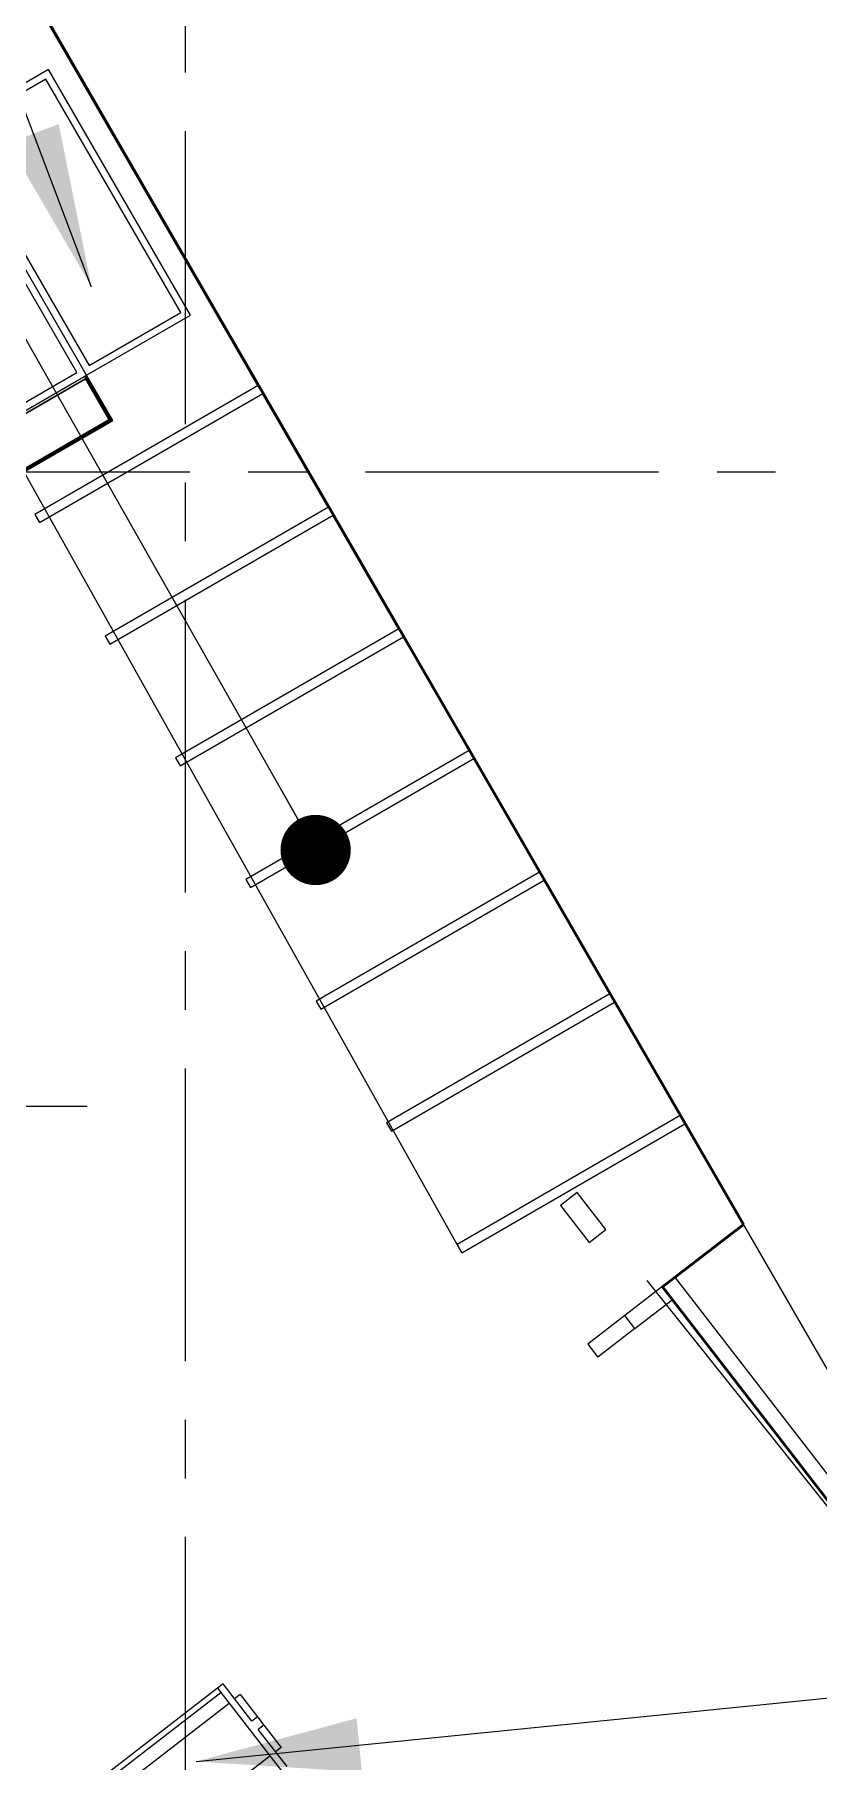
# Model space of a CAD drawing. Extents: x 380524 to 381571, y 430951 to 432014.
# Drawn here: x 380896.78 to 380913.5, y 431372.48 to 431409.33 of the extents above; entities that cross this region are included whole.
import ezdxf

# ---------------------------------------------------------------- set-up
doc = ezdxf.new("R2010")
doc.units = 0
doc.header["$LTSCALE"] = 5
doc.header["$MEASUREMENT"] = 0
doc.linetypes.add('CENTER', pattern=[2, 1.25, -0.25, 0.25, -0.25])
doc.layers.get('0').update_dxf_attribs({"linetype": 'CONTINUOUS'})
for name, color, linetype in [('BH4', 3, 'CONTINUOUS'), ('G8010030', 8, 'CONTINUOUS'), ('G8010572', 8, 'CENTER'), ('PALIGLINIJA', 7, 'CONTINUOUS')]:
    doc.layers.add(name, color=color, linetype=linetype)
doc.layers.add('ETGAS BURNLEY BOUNDARY', color=1, linetype='CONTINUOUS', lineweight=50)
doc.styles.get("Standard").update_dxf_attribs({"font": 'SIMPLEX.SHX'})
doc.dimstyles.new('SLDDIMSTYLE2', dxfattribs={"dimtxt": 0, "dimasz": 3.5, "dimexe": 0, "dimexo": 0.0625, "dimgap": 0, "dimtad": 0, "dimtih": 1, "dimtoh": 1, "dimdec": 0, "dimrnd": 1e-09, "dimzin": 0, "dimdsep": 46, "dimtxsty": 'Standard', "dimsah": 1, "dimcen": 0.09, "dimadec": 0, "dimazin": 0, "dimtfac": 3.5, "dimtdec": 0, "dimtofl": 0, "dimtmove": 0, "dimatfit": 3, "dimfxl": 1, "dimfrac": 2, "dimtolj": 1, "dimtzin": 0, "dimarcsym": 0})
doc.dimstyles.new('SLDDIMSTYLE3', dxfattribs={"dimtxt": 0, "dimasz": 1.5, "dimexe": 0, "dimexo": 0.0625, "dimgap": 0, "dimtad": 0, "dimtih": 1, "dimtoh": 1, "dimdec": 0, "dimrnd": 1e-09, "dimzin": 0, "dimdsep": 46, "dimtxsty": 'Standard', "dimblk1": 'DOT', "dimblk2": 'DOT', "dimsah": 1, "dimcen": 0.09, "dimadec": 0, "dimazin": 0, "dimtfac": 1.5, "dimtdec": 0, "dimtofl": 0, "dimtmove": 0, "dimatfit": 3, "dimldrblk": 'DOT', "dimfxl": 1, "dimfrac": 2, "dimtolj": 1, "dimtzin": 0, "dimarcsym": 0})

# ---------------------------------------------------------------- blocks, each defined once
blk = doc.blocks.new('_DOT')
at = {"color": 0, "linetype": 'ByBlock', "lineweight": -2}
blk.add_line((-0.5, 0), (-1, 0), dxfattribs=at)
at = {"color": 0, "linetype": 'ByBlock', "const_width": 0.5}
blk.add_lwpolyline([(-0.25, 0, 1), (0.25, 0, 1)], format="xyb", close=True, dxfattribs=at)

msp = doc.modelspace()

# ---------------------------------------------------------------- linework, layer by layer
at = {"color": 7, "linetype": 'Continuous', "lineweight": 15}
for p, q in [((380915.588, 431377.568), (380884.343, 431431.628)), ((380901.545, 431401.844), (380896.493, 431410.586)), ((380901.548, 431401.846), (380896.507, 431410.568)), ((380897.075, 431408.586), (380894.86, 431407.306)), ((380900.105, 431403.344), (380897.075, 431408.586)), ((380897.02, 431408.381), (380895.065, 431407.251)), ((380899.9, 431403.399), (380897.02, 431408.381)), ((380897.685, 431402.119), (380894.805, 431407.101)), ((380897.89, 431402.064), (380894.86, 431407.306)), ((380895.065, 431407.251), (380897.945, 431402.269)), ((380897.89, 431402.064), (380900.105, 431403.344)), ((380897.945, 431402.269), (380899.9, 431403.399)), ((380894.788, 431400.201), (380897.868, 431401.982)), ((380897.868, 431401.982), (380895.653, 431400.702)), ((380895.675, 431400.784), (380897.89, 431402.064)), ((380895.73, 431400.989), (380897.685, 431402.119)), ((380901.548, 431401.846), (380896.786, 431399.093)), ((380897.855, 431402.025), (380898.382, 431401.112)), ((380897.881, 431402.047), (380897.857, 431402.033)), ((380897.857, 431402.033), (380898.39, 431401.11)), ((380897.868, 431401.982), (380897.872, 431401.995)), ((380898.368, 431401.116), (380897.868, 431401.982)), ((380897.881, 431402.047), (380898.429, 431401.1)), ((380897.886, 431402.048), (380897.89, 431402.064)), ((380897.889, 431402.045), (380898.437, 431401.098)), ((380898.45, 431401.094), (380897.89, 431402.064)), ((380901.648, 431401.672), (380901.548, 431401.846)), ((380896.886, 431398.92), (380901.648, 431401.672)), ((380903.047, 431399.247), (380901.646, 431401.671)), ((380903.049, 431399.248), (380901.648, 431401.672)), ((380895.266, 431399.254), (380898.45, 431401.094)), ((380898.437, 431401.098), (380895.27, 431399.267)), ((380898.429, 431401.1), (380895.272, 431399.275)), ((380898.39, 431401.11), (380895.282, 431399.314)), ((380898.382, 431401.112), (380895.284, 431399.322)), ((380895.288, 431399.336), (380898.368, 431401.116)), ((380898.368, 431401.116), (380898.382, 431401.112)), ((380898.39, 431401.11), (380898.382, 431401.112)), ((380898.382, 431401.112), (380898.39, 431401.11)), ((380898.429, 431401.1), (380898.39, 431401.11)), ((380898.437, 431401.098), (380898.429, 431401.1)), ((380898.429, 431401.1), (380898.437, 431401.098)), ((380898.437, 431401.098), (380898.45, 431401.094)), ((380903.049, 431399.248), (380898.287, 431396.496)), ((380903.149, 431399.075), (380903.049, 431399.248)), ((380896.786, 431399.093), (380896.886, 431398.92)), ((380898.387, 431396.323), (380903.149, 431399.075)), ((380904.548, 431396.649), (380903.147, 431399.074)), ((380904.55, 431396.651), (380903.149, 431399.075)), ((380904.55, 431396.651), (380899.788, 431393.899)), ((380904.65, 431396.478), (380904.55, 431396.651)), ((380898.287, 431396.496), (380898.387, 431396.323)), ((380899.889, 431393.726), (380904.65, 431396.478)), ((380906.049, 431394.052), (380904.648, 431396.476)), ((380906.052, 431394.053), (380904.65, 431396.478)), ((380906.052, 431394.053), (380901.29, 431391.301)), ((380906.152, 431393.88), (380906.052, 431394.053)), ((380899.788, 431393.899), (380899.889, 431393.726)), ((380901.39, 431391.128), (380906.152, 431393.88)), ((380907.55, 431391.455), (380906.149, 431393.879)), ((380907.553, 431391.456), (380906.152, 431393.88)), ((380901.29, 431391.301), (380901.39, 431391.128)), ((380907.553, 431391.456), (380902.791, 431388.704)), ((380902.891, 431388.531), (380907.653, 431391.283)), ((380907.653, 431391.283), (380907.553, 431391.456)), ((380909.051, 431388.857), (380907.65, 431391.281)), ((380909.054, 431388.859), (380907.653, 431391.283)), ((380902.791, 431388.704), (380902.891, 431388.531)), ((380909.054, 431388.859), (380904.292, 431386.106)), ((380904.392, 431385.933), (380909.154, 431388.685)), ((380909.154, 431388.685), (380909.054, 431388.859)), ((380910.552, 431386.26), (380909.151, 431388.684)), ((380910.555, 431386.261), (380909.154, 431388.685)), ((380904.292, 431386.106), (380904.392, 431385.933)), ((380910.555, 431386.261), (380905.793, 431383.509)), ((380905.893, 431383.336), (380910.655, 431386.088)), ((380910.655, 431386.088), (380910.555, 431386.261)), ((380911.892, 431383.941), (380910.653, 431386.087)), ((380911.906, 431383.924), (380910.655, 431386.088)), ((380908.357, 431384.622), (380908.001, 431384.347)), ((380908.968, 431383.831), (380908.357, 431384.622)), ((380908.001, 431384.347), (380908.612, 431383.556)), ((380908.612, 431383.556), (380908.968, 431383.831)), ((380910.443, 431382.822), (380911.892, 431383.941)), ((380910.457, 431382.804), (380911.906, 431383.924)), ((380905.793, 431383.509), (380905.893, 431383.336)), ((380910.443, 431382.822), (380909.374, 431381.997)), ((380930.065, 431357.417), (380910.443, 431382.822)), ((380909.588, 431381.72), (380910.38, 431382.331)), ((380910.38, 431382.331), (380921.383, 431368.085)), ((380909.374, 431381.997), (380908.583, 431381.385)), ((380909.588, 431381.72), (380909.374, 431381.997)), ((380909.588, 431381.72), (380908.797, 431381.108)), ((380908.583, 431381.385), (380908.797, 431381.108)), ((380900.685, 431374.041), (380896, 431370.422)), ((380896.186, 431370.427), (380900.752, 431373.954)), ((380900.804, 431374.132), (380900.685, 431374.041)), ((380900.685, 431374.041), (380902.048, 431372.276)), ((380901.419, 431373.336), (380900.804, 431374.132)), ((380901.167, 431373.908), (380901.048, 431373.816)), ((380901.167, 431373.908), (380901.537, 431373.428)), ((380896.366, 431370.194), (380900.932, 431373.721)), ((380901.537, 431373.428), (380901.419, 431373.336)), ((380901.537, 431373.428), (380901.671, 431373.255)), ((380901.671, 431373.255), (380901.552, 431373.164)), ((380902.167, 431372.368), (380901.552, 431373.164)), ((380901.671, 431373.255), (380902.041, 431372.776)), ((380902.041, 431372.776), (380901.923, 431372.684)), ((380897.235, 431369.069), (380901.801, 431372.596))]:
    msp.add_line(p, q, dxfattribs=at)
for centre, start, end in [((380897.86, 431402.028), 120.0257, 210.0257), ((380897.884, 431402.042), 30.0257, 120.0257)]:
    msp.add_arc(centre, 0.006, start, end, dxfattribs=at)
at = {"layer": 'BH4'}
msp.add_line((380897.906, 431386.456), (380889.906, 431386.456), dxfattribs=at)
at = {"layer": 'ETGAS BURNLEY BOUNDARY', "color": 1, "ltscale": 10}
for p, q in [((380911.905, 431383.939), (380890.864, 431420.372)), ((380910.179, 431382.607), (380911.905, 431383.939))]:
    msp.add_line(p, q, dxfattribs=at)
at = {"layer": 'ETGAS BURNLEY BOUNDARY', "ltscale": 10}
msp.add_line((380929.579, 431357.473), (380910.179, 431382.607), dxfattribs=at)
at = {"layer": 'G8010030'}
msp.add_lwpolyline([(380909.84, 431382.74), (380930.07, 431357.41)], dxfattribs=at)
at = {"layer": 'G8010572', "flags": 128}
for points in [[(380900, 430951.02), (380900, 431973.67)], [(380523.84, 431400), (381478.62, 431400)]]:
    msp.add_lwpolyline(points, dxfattribs=at)
at = {"layer": 'PALIGLINIJA', "color": 7}
msp.add_line((380905.893, 431383.336), (380893.913, 431404.71), dxfattribs=at)

# ---------------------------------------------------------------- leaders
for points, dimstyle in [([(380897.997, 431403.944), (380891.56, 431420.924)], 'SLDDIMSTYLE2'), ([(380902.777, 431391.93), (380887.532, 431418.795)], 'SLDDIMSTYLE3'), ([(380900.225, 431372.477), (380933.787, 431375.857)], 'SLDDIMSTYLE2')]:
    msp.add_leader(points, dimstyle=dimstyle, dxfattribs=at)

doc.saveas('drawing.dxf')
